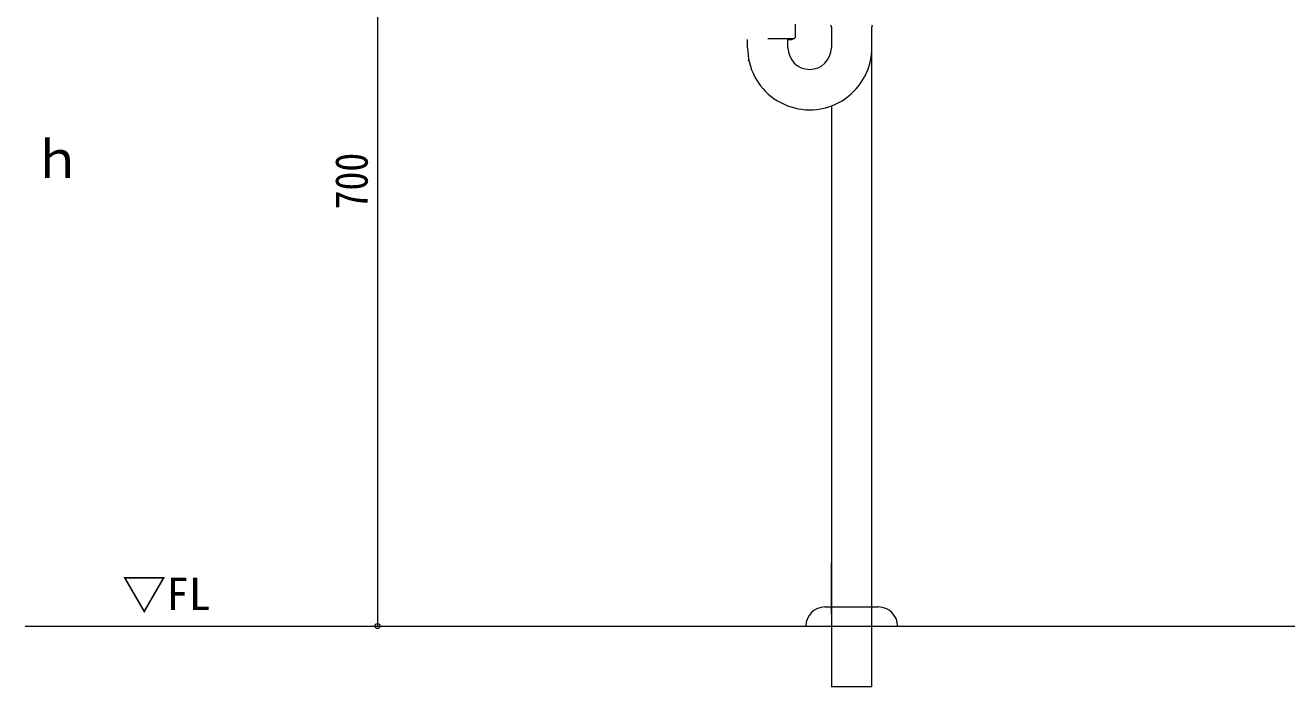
# Model space of a CAD drawing. Units: millimetres at full size, sheet at 1:10; details may follow other scales. Extents: x -2004 to 2004, y -1431 to 1347.
# Drawn here: x -1953 to -962, y -773 to -253 of the extents above; entities that cross this region are included whole.
import ezdxf
from ezdxf.enums import TextEntityAlignment as Align

# ---------------------------------------------------------------- set-up
doc = ezdxf.new("R2010")
doc.units = ezdxf.units.MM
doc.header["$LTSCALE"] = 10
doc.header["$PDMODE"] = 32
doc.header["$PDSIZE"] = 4
doc.layers.add('2-0_アウトライン', color=7, linetype='Continuous', lineweight=15)
doc.layers.add('2-1_什器図', color=7, linetype='Continuous', lineweight=15)
doc.styles.add('ＭＳ ゴシック', font='')
doc.styles.get('ＭＳ ゴシック').set_extended_font_data('MS Gothic')

msp = doc.modelspace()

# ---------------------------------------------------------------- linework, layer by layer
at = {"layer": '2-0_アウトライン'}
for p, q in [((-1347.97, -251.72), (-1347.97, -262.24)), ((-1319.52, -254.08), (-1319.52, -270.27)), ((-1287.77, -270.27), (-1287.77, -254.08)), ((-1385.34, -270.27), (-1385.34, -263.88)), ((-1369.47, -262.98), (-1349.58, -262.98)), ((-1353.59, -270.27), (-1353.59, -263.88)), ((-1287.77, -772.57), (-1287.77, -270.27)), ((-1319.52, -315.99), (-1319.52, -772.57)), ((-1319.65, -692.83), (-1319.52, -692.83)), ((-1287.77, -692.83), (-1287.65, -692.83)), ((-1952.73, -724.83), (-194, -724.83)), ((-1341.15, -724.83), (-1319.65, -724.83)), ((-1319.52, -724.83), (-1303.65, -724.83)), ((-1303.65, -724.83), (-1287.77, -724.83)), ((-1287.77, -724.83), (-1287.65, -724.83)), ((-1287.65, -724.83), (-1266.15, -724.83))]:
    msp.add_line(p, q, dxfattribs=at)
for points in [[(-1353.59, -263.88), (-1350.48, -263.88), (-1349.58, -262.98), (-1348.72, -262.98)], [(-1319.65, -724.83), (-1319.52, -724.83), (-1287.77, -724.83)]]:
    msp.add_lwpolyline(points, dxfattribs=at)
for centre, radius, start, end in [((-1322.52, -254.08), 3, 0, 30.40628), ((-1284.77, -254.08), 3, 149.53639, 180), ((-1353.89, -256.98), 7.92, 310.75367, 318.36973), ((-1336.56, -270.27), 48.78, 180, 290.43688), ((-1336.56, -270.27), 17.03, 180, 0), ((-1336.56, -270.27), 48.78, 312.42213, 0), ((-1382, -274.94), 6, 240.01207, 247.89722), ((-1336.56, -270.27), 48.78, 290.43688, 312.42213)]:
    msp.add_arc(centre, radius, start, end, dxfattribs=at)
at = {"layer": '2-1_什器図', "color": 4, "lineweight": 9}
for p, q in [((-1676.03, -24.83), (-1676.03, -724.83)), ((-1676.03, -724.83), (-1619.59, -724.83))]:
    msp.add_line(p, q, dxfattribs=at)
at = {"layer": '2-1_什器図'}
for p, q in [((-1319.52, -715.25), (-1319.52, -675.25)), ((-1287.77, -715.25), (-1287.77, -675.25)), ((-1287.77, -772.57), (-1319.52, -772.57))]:
    msp.add_line(p, q, dxfattribs=at)
at = {"layer": '2-1_什器図', "lineweight": 18}
for p, q in [((-1324.52, -709.83), (-1319.4, -709.83)), ((-1319.4, -709.83), (-1303.52, -709.83)), ((-1303.52, -709.83), (-1282.52, -709.83)), ((-1339.52, -724.83), (-1319.4, -724.83)), ((-1319.4, -724.83), (-1303.52, -724.83)), ((-1303.52, -724.83), (-1267.52, -724.83))]:
    msp.add_line(p, q, dxfattribs=at)
for centre, start, end in [((-1324.52, -724.83), 90, 180), ((-1282.52, -724.83), 0, 90)]:
    msp.add_arc(centre, 15, start, end, dxfattribs=at)
at = {"layer": '2-1_什器図', "color": 6}
msp.add_point((-1676.03, -724.83), dxfattribs=at)

# ---------------------------------------------------------------- texts
at = {"layer": '2-0_アウトライン', "style": 'ＭＳ ゴシック'}
msp.add_text('▽FL', height=25.66, dxfattribs=at).set_placement((-1876.77, -720.04), align=Align.BOTTOM_LEFT)
at = {"layer": '2-1_什器図', "style": 'ＭＳ ゴシック'}
msp.add_text('ｈ', height=29.33, dxfattribs=at).set_placement((-1947.58, -381.39), align=Align.BOTTOM_LEFT)
at = {"layer": '2-1_什器図', "style": 'ＭＳ ゴシック', "width": 0.85}
msp.add_text('700', height=25.66, rotation=90, dxfattribs=at).set_placement((-1676.03, -397.33), align=Align.BOTTOM_LEFT)

doc.saveas('drawing.dxf')
